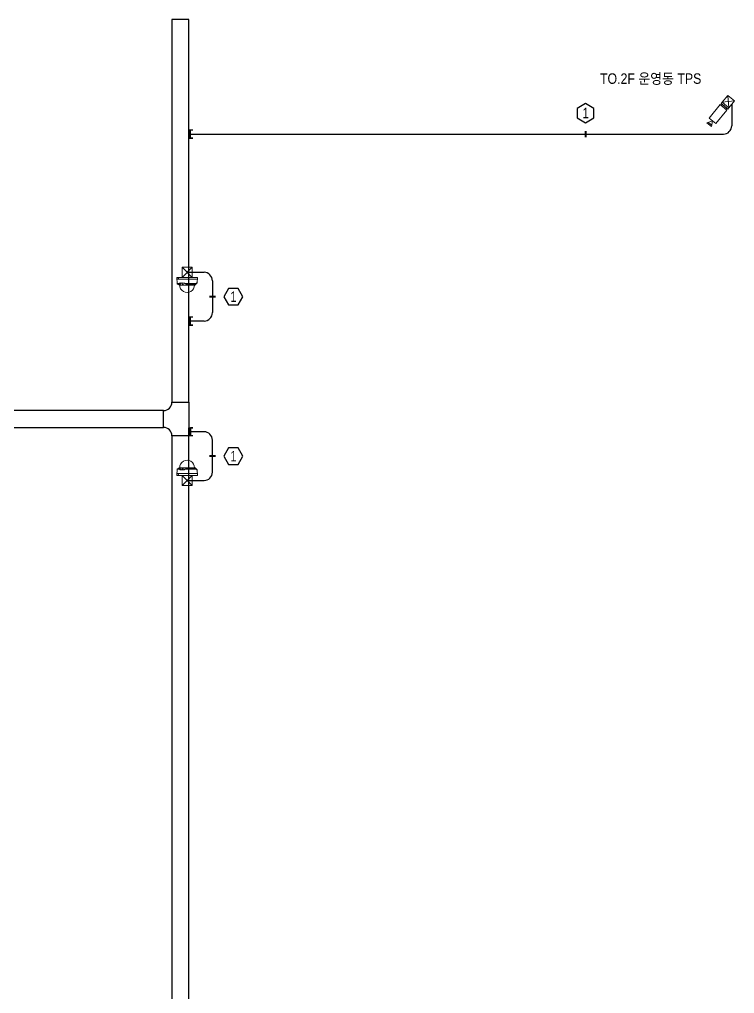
# Model space of a CAD drawing. Header units: millimetres. Extents: x 89860 to 502050, y -351975 to 882300.
# Drawn here: x 455903 to 481485, y -131486 to -96650 of the extents above; entities that cross this region are included whole.
import ezdxf
from ezdxf.enums import TextEntityAlignment as Align

# ---------------------------------------------------------------- set-up
doc = ezdxf.new("R2010")
doc.units = ezdxf.units.MM
doc.header["$LTSCALE"] = 150
doc.layers.get('0').update_dxf_attribs({"lineweight": 0})
doc.layers.add('-----16 CCTV', color=3, linetype='Continuous', lineweight=0)
for name, color, linetype in [('-----17 CCTV Cable', 4, 'Continuous'), ('-----27 Communication Cable Tray', 2, 'Continuous'), ('-----29 Indicator', 1, 'Continuous'), ('-----30 Text', 2, 'Continuous')]:
    doc.layers.add(name, color=color, linetype=linetype)
doc.styles.add('ELEC', font='')
doc.styles.get('ELEC').set_extended_font_data('Dotum')

# ---------------------------------------------------------------- blocks, each defined once
blk = doc.blocks.new('Bullet Camera')
at = {"layer": '-----16 CCTV'}
blk.add_line((78, 1030), (-78, 1030), dxfattribs=at)
at = {"layer": '-----16 CCTV', "linetype": 'Continuous'}
for p, q in [((156, 156), (-156, -156)), ((156, -156), (-156, 156))]:
    blk.add_line(p, q, dxfattribs=at)
at = {"layer": '-----16 CCTV'}
for points in [[(0, 895), (104, 1075), (-104, 1075)], [(156, 895), (156, 271), (-156, 271), (-156, 895)], [(156, 156), (156, 218), (-156, 218), (-156, 156)], [(156, -156), (156, 156), (-156, 156), (-156, -156)], [(114, 218), (114, 271), (-114, 271), (-114, 218)]]:
    blk.add_lwpolyline(points, close=True, dxfattribs=at)
blk = doc.blocks.new('cctv')
at = {"color": 3}
for p, q in [((571.4, 115.7), (569.7, 148.2)), ((570.2, 148.7), (678.9, 148.7)), ((570.2, 139.2), (679, 139.2)), ((571.9, 114.9), (577.5, 111.3)), ((572.4, 115), (583.7, 115)), ((576.7, 148.7), (577.1, 148.2)), ((577.1, 148.2), (577.1, 145)), ((577.5, 111.2), (584.3, 111.2)), ((577.6, 111.2), (579.4, 110.4)), ((578.8, 148.2), (578.8, 144.7)), ((579.4, 148.7), (578.9, 148.3)), ((579.4, 110.4), (586.2, 110.4)), ((579.5, 110.4), (582, 107.9)), ((582.3, 107.7), (666.6, 107.7)), ((588.2, 118.5), (583.7, 115)), ((583.7, 115), (584.8, 112.9)), ((588.2, 118.5), (588.5, 114)), ((588.2, 118.5), (609.4, 118.5)), ((609.4, 118.5), (616.4, 115)), ((616.4, 115), (673.6, 115)), ((623.7, 111.2), (664.8, 111.2)), ((625.2, 110.4), (662.4, 110.4)), ((677.8, 118.6), (667, 107.9)), ((673.5, 114.3), (667, 107.9)), ((673.6, 115), (667.9, 112)), ((676.2, 118.6), (673.5, 114.4)), ((677.8, 118.6), (674.7, 115.6)), ((676.2, 118.6), (677.4, 118.6)), ((677.9, 119), (679.4, 148.2))]:
    blk.add_line(p, q, dxfattribs=at)
for centre, radius, start, end in [((570.2, 148.2), 0.5, 90, 183), ((572.4, 116), 1, 183, 270), ((572.4, 115.7), 1, 183, 237), ((577, 148.2), 0.1, 0, 40.5754), ((577.6, 145), 0.5, 180, 194.5623), ((582.2, 146.2), 5.21, 194.5623, 215.7363), ((577.7, 111.7), 0.5, 237, 248.5427), ((578, 143.2), 0.1, 215.7363, 323.5177), ((574.7, 145.6), 4.23, 323.5177, 345.9243), ((578.9, 148.2), 0.1, 131.7099, 180), ((578.3, 144.7), 0.5, 345.9243, 0), ((582.3, 108.2), 0.5, 225, 270), ((584.3, 111.7), 0.5, 270, 327.7156), ((583.5, 112.2), 1.45, 327.7156, 27.5572), ((624.6, 107.4), 39.7, 179.6035, 0.3965), ((585.5, 113.2), 2.92, 283.5383, 356.279), ((582.3, 114), 6.28, 351.1902, 0.1122), ((592.8, 96.2), 27.8, 42.4258, 53.3471), ((625.2, 128.1), 17.7, 227.7987, 269.9475), ((625.5, 123.9), 12.8, 224.1501, 261.8499), ((662.4, 120.4), 10, 270, 300.5966), ((664.8, 118.2), 7, 270, 297), ((666.6, 108.2), 0.5, 270, 315), ((673.1, 114.7), 0.5, 315, 327.1435), ((673.6, 115.5), 0.5, 269.9781, 327.1435), ((677.4, 119.1), 0.5, 270.0314, 357), ((677.4, 119), 0.5, 315, 357), ((678.9, 148.2), 0.5, 357, 90)]:
    blk.add_arc(centre, radius, start, end, dxfattribs=at)
blk.add_ellipse((600.2, 114.5), major_axis=(-3.19, 3.62), ratio=0.586672, start_param=5.886521, end_param=12.007448, dxfattribs=at)
blk = doc.blocks.new('DomeCamera(운영동)')
at = {"layer": '-----16 CCTV', "linetype": 'Continuous'}
for p, q in [((-180, 180), (180, -180)), ((180, 180), (-180, -180)), ((-180, 180), (180, -180)), ((180, 180), (-180, -180))]:
    blk.add_line(p, q, dxfattribs=at)
blk.add_lwpolyline([(180, 180), (-180, 180), (-180, -180), (180, -180)], close=True, dxfattribs=at)
blk.add_lwpolyline([(180, 180), (-180, 180), (-180, -180), (180, -180)], close=True, dxfattribs=at)
at = {"layer": '-----16 CCTV', "xscale": 6.692737491887292, "yscale": 6.692737491887292, "zscale": 6.692737491887292}
blk.add_blockref('cctv', (-4180, -1175), dxfattribs=at)
blk = doc.blocks.new('O08')
blk.add_hatch(color=256).paths.add_polyline_path([(120, 51), (-120, 51), (-120, 0), (120, 0)])
blk.add_lwpolyline([(120, 127.5), (120, 0), (-120, 0), (-120, 127.5), (-120, 51), (120, 51)])

msp = doc.modelspace()

# ---------------------------------------------------------------- linework, layer by layer
at = {"layer": '-----17 CCTV Cable'}
for p, q in [((481385, -99684), (481385, -100450)), ((461957, -100750), (481085, -100750)), ((461900, -105693), (462506, -105693)), ((462806, -105993), (462806, -107135)), ((462506, -107435), (461957, -107435)), ((462506, -111395), (461957, -111395)), ((462806, -112837), (462806, -111695)), ((461900, -113137), (462506, -113137))]:
    msp.add_line(p, q, dxfattribs=at)
for centre, start, end in [((481085, -100450, 0), 270, 0), ((462506, -105993), 0, 90), ((462506, -107135, 0), 270, 0), ((462506, -111695, 0), 0, 90), ((462506, -112837), 270, 0)]:
    msp.add_arc(centre, 300, start, end, dxfattribs=at)
at = {"layer": '-----27 Communication Cable Tray', "elevation": 0}
for points in [[(461957, -110338), (461957, -96650), (461357, -96650), (461357, -110338)], [(451545, -111238), (461057, -111238), (461057, -110638), (451545, -110638)], [(461357, -111538), (461357, -136884), (461957, -136884), (461957, -111538)]]:
    msp.add_lwpolyline(points, close=True, dxfattribs=at)
msp.add_lwpolyline([(461357, -110338), (461957, -110338), (461957, -110338), (461957, -111538), (461357, -111538, 0.414214), (461057, -111238), (461057, -110638), (461057, -110638, 0.414214)], format="xyb", close=True, dxfattribs=at)
at = {"layer": '-----29 Indicator'}
msp.add_lwpolyline([(475859, -99829), (475859, -100172), (476156, -100344), (476454, -100172), (476454, -99829), (476156, -99657), (475859, -99829)], close=True, dxfattribs=at)
msp.add_lwpolyline([(476156, -100861, 74.1, 74.1, 0), (476156, -100638, 0, 0, 0), (476156, -100344, 0, 0, 0)], format="xyseb", dxfattribs=at)
at = {"layer": '-----29 Indicator', "elevation": 0}
for points in [[(462695, -106564, 74.1, 74.1, 0), (462918, -106564, 0, 0, 0), (463212, -106564, 0, 0, 0)], [(462695, -112266, 74.1, 74.1, 0), (462918, -112266, 0, 0, 0), (463212, -112266, 0, 0, 0)]]:
    msp.add_lwpolyline(points, format="xyseb", dxfattribs=at)
for points in [[(463727, -106267), (463384, -106267), (463212, -106564), (463384, -106861), (463727, -106861), (463899, -106564), (463727, -106267)], [(463727, -111969), (463384, -111969), (463212, -112266), (463384, -112563), (463727, -112563), (463899, -112266), (463727, -111969)]]:
    msp.add_lwpolyline(points, close=True, dxfattribs=at)

# ---------------------------------------------------------------- block references
at = {"layer": '-----16 CCTV', "color": 3, "xscale": -1}
for name, p, rotation in [('Bullet Camera', (481265, -99585), 140.3816261600193), ('DomeCamera(운영동)', (461900, -113137), 180.0404919361149)]:
    msp.add_blockref(name, p, dxfattribs=dict(at, rotation=rotation))
at = {"layer": '-----16 CCTV', "color": 3, "rotation": 359.9595080638851}
msp.add_blockref('DomeCamera(운영동)', (461900, -105693), dxfattribs=at)
at = {"layer": '-----17 CCTV Cable', "yscale": 1.199999999953434, "zscale": 1.199999999953434, "rotation": 270}
for p, xscale in [((461957, -100750), -1.199999999953434), ((461957, -107435), -1.199999999953434), ((461957, -111395), 1.199999999953434)]:
    msp.add_blockref('O08', p, dxfattribs=dict(at, xscale=xscale))

# ---------------------------------------------------------------- texts
at = {"layer": '-----30 Text', "style": 'ELEC', "width": 0.9}
msp.add_text('TO.2F 운영동 TPS', height=375, dxfattribs=at).set_placement((478484, -98760), align=Align.MIDDLE)
at = {"layer": '-----30 Text', "transparency": 33554687, "style": 'ELEC', "width": 0.8}
for p in [(476160, -99995), (463559, -106564, 0), (463559, -112266, 0)]:
    msp.add_text('1', height=375, dxfattribs=at).set_placement(p, align=Align.MIDDLE_CENTER)

doc.saveas('drawing.dxf')
